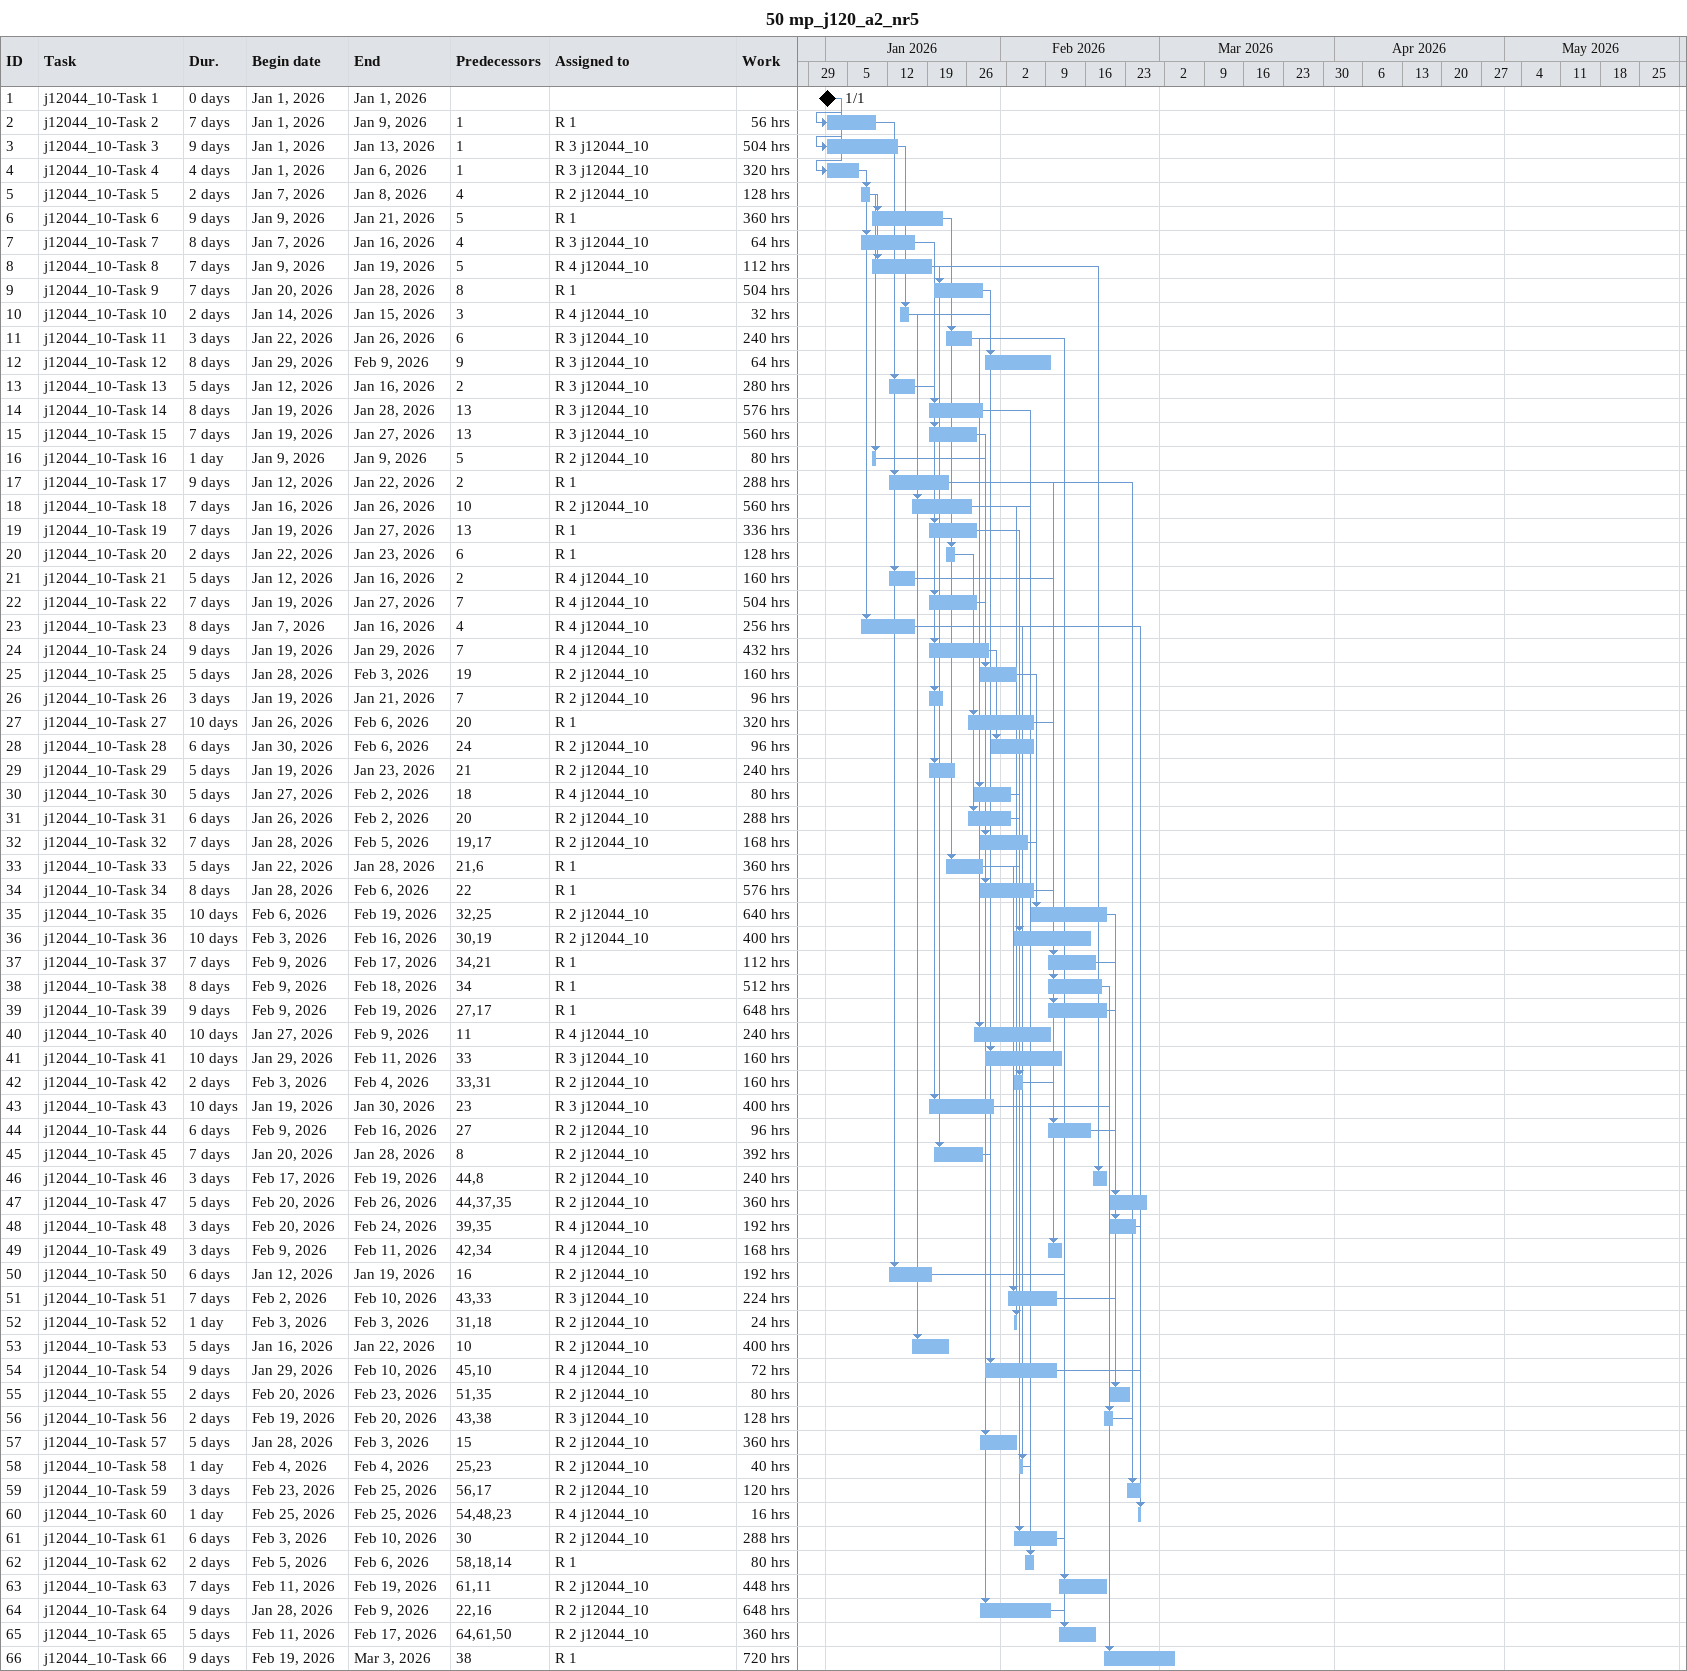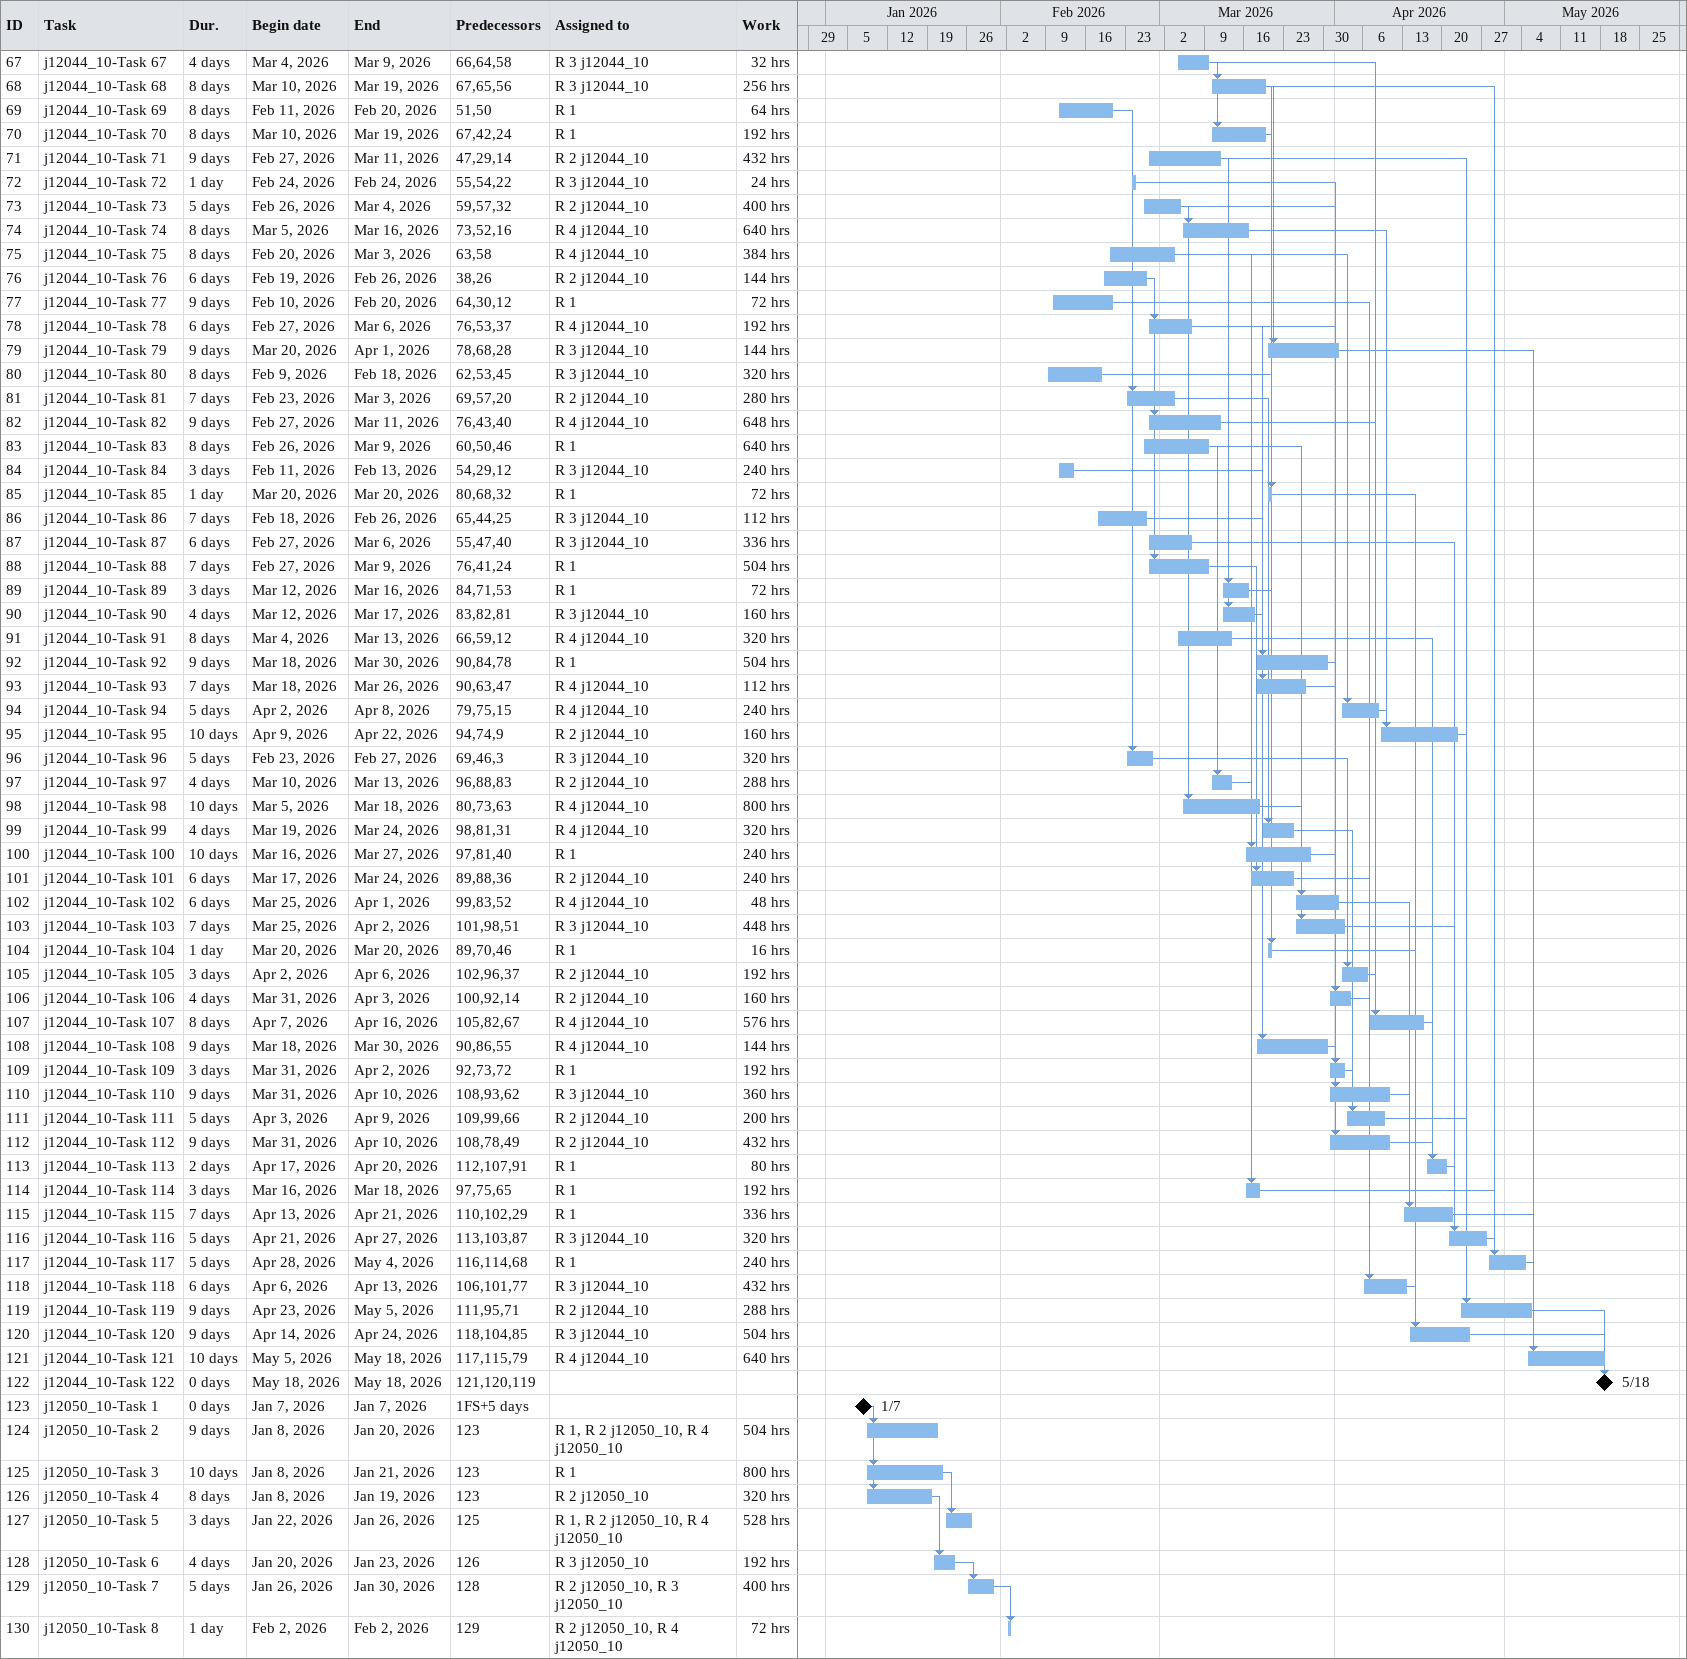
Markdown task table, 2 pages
50 mp_j120_a2_nr5

| ID | Task | Duration | Start | Finish | Predecessors | Resources | Work (h) |
|---|---|---|---|---|---|---|---|
| 1 | j12044_10-Task 1 | 0d | 2026-01-01 | 2026-01-01 |  |  |  |
| 2 | j12044_10-Task 2 | 7d | 2026-01-01 | 2026-01-09 | 1 | R 1 | 56 |
| 3 | j12044_10-Task 3 | 9d | 2026-01-01 | 2026-01-13 | 1 | R 3 j12044_10 | 504 |
| 4 | j12044_10-Task 4 | 4d | 2026-01-01 | 2026-01-06 | 1 | R 3 j12044_10 | 320 |
| 5 | j12044_10-Task 5 | 2d | 2026-01-07 | 2026-01-08 | 4 | R 2 j12044_10 | 128 |
| 6 | j12044_10-Task 6 | 9d | 2026-01-09 | 2026-01-21 | 5 | R 1 | 360 |
| 7 | j12044_10-Task 7 | 8d | 2026-01-07 | 2026-01-16 | 4 | R 3 j12044_10 | 64 |
| 8 | j12044_10-Task 8 | 7d | 2026-01-09 | 2026-01-19 | 5 | R 4 j12044_10 | 112 |
| 9 | j12044_10-Task 9 | 7d | 2026-01-20 | 2026-01-28 | 8 | R 1 | 504 |
| 10 | j12044_10-Task 10 | 2d | 2026-01-14 | 2026-01-15 | 3 | R 4 j12044_10 | 32 |
| 11 | j12044_10-Task 11 | 3d | 2026-01-22 | 2026-01-26 | 6 | R 3 j12044_10 | 240 |
| 12 | j12044_10-Task 12 | 8d | 2026-01-29 | 2026-02-09 | 9 | R 3 j12044_10 | 64 |
| 13 | j12044_10-Task 13 | 5d | 2026-01-12 | 2026-01-16 | 2 | R 3 j12044_10 | 280 |
| 14 | j12044_10-Task 14 | 8d | 2026-01-19 | 2026-01-28 | 13 | R 3 j12044_10 | 576 |
| 15 | j12044_10-Task 15 | 7d | 2026-01-19 | 2026-01-27 | 13 | R 3 j12044_10 | 560 |
| 16 | j12044_10-Task 16 | 1d | 2026-01-09 | 2026-01-09 | 5 | R 2 j12044_10 | 80 |
| 17 | j12044_10-Task 17 | 9d | 2026-01-12 | 2026-01-22 | 2 | R 1 | 288 |
| 18 | j12044_10-Task 18 | 7d | 2026-01-16 | 2026-01-26 | 10 | R 2 j12044_10 | 560 |
| 19 | j12044_10-Task 19 | 7d | 2026-01-19 | 2026-01-27 | 13 | R 1 | 336 |
| 20 | j12044_10-Task 20 | 2d | 2026-01-22 | 2026-01-23 | 6 | R 1 | 128 |
| 21 | j12044_10-Task 21 | 5d | 2026-01-12 | 2026-01-16 | 2 | R 4 j12044_10 | 160 |
| 22 | j12044_10-Task 22 | 7d | 2026-01-19 | 2026-01-27 | 7 | R 4 j12044_10 | 504 |
| 23 | j12044_10-Task 23 | 8d | 2026-01-07 | 2026-01-16 | 4 | R 4 j12044_10 | 256 |
| 24 | j12044_10-Task 24 | 9d | 2026-01-19 | 2026-01-29 | 7 | R 4 j12044_10 | 432 |
| 25 | j12044_10-Task 25 | 5d | 2026-01-28 | 2026-02-03 | 19 | R 2 j12044_10 | 160 |
| 26 | j12044_10-Task 26 | 3d | 2026-01-19 | 2026-01-21 | 7 | R 2 j12044_10 | 96 |
| 27 | j12044_10-Task 27 | 10d | 2026-01-26 | 2026-02-06 | 20 | R 1 | 320 |
| 28 | j12044_10-Task 28 | 6d | 2026-01-30 | 2026-02-06 | 24 | R 2 j12044_10 | 96 |
| 29 | j12044_10-Task 29 | 5d | 2026-01-19 | 2026-01-23 | 21 | R 2 j12044_10 | 240 |
| 30 | j12044_10-Task 30 | 5d | 2026-01-27 | 2026-02-02 | 18 | R 4 j12044_10 | 80 |
| 31 | j12044_10-Task 31 | 6d | 2026-01-26 | 2026-02-02 | 20 | R 2 j12044_10 | 288 |
| 32 | j12044_10-Task 32 | 7d | 2026-01-28 | 2026-02-05 | 19, 17 | R 2 j12044_10 | 168 |
| 33 | j12044_10-Task 33 | 5d | 2026-01-22 | 2026-01-28 | 21, 6 | R 1 | 360 |
| 34 | j12044_10-Task 34 | 8d | 2026-01-28 | 2026-02-06 | 22 | R 1 | 576 |
| 35 | j12044_10-Task 35 | 10d | 2026-02-06 | 2026-02-19 | 32, 25 | R 2 j12044_10 | 640 |
| 36 | j12044_10-Task 36 | 10d | 2026-02-03 | 2026-02-16 | 30, 19 | R 2 j12044_10 | 400 |
| 37 | j12044_10-Task 37 | 7d | 2026-02-09 | 2026-02-17 | 34, 21 | R 1 | 112 |
| 38 | j12044_10-Task 38 | 8d | 2026-02-09 | 2026-02-18 | 34 | R 1 | 512 |
| 39 | j12044_10-Task 39 | 9d | 2026-02-09 | 2026-02-19 | 27, 17 | R 1 | 648 |
| 40 | j12044_10-Task 40 | 10d | 2026-01-27 | 2026-02-09 | 11 | R 4 j12044_10 | 240 |
| 41 | j12044_10-Task 41 | 10d | 2026-01-29 | 2026-02-11 | 33 | R 3 j12044_10 | 160 |
| 42 | j12044_10-Task 42 | 2d | 2026-02-03 | 2026-02-04 | 33, 31 | R 2 j12044_10 | 160 |
| 43 | j12044_10-Task 43 | 10d | 2026-01-19 | 2026-01-30 | 23 | R 3 j12044_10 | 400 |
| 44 | j12044_10-Task 44 | 6d | 2026-02-09 | 2026-02-16 | 27 | R 2 j12044_10 | 96 |
| 45 | j12044_10-Task 45 | 7d | 2026-01-20 | 2026-01-28 | 8 | R 2 j12044_10 | 392 |
| 46 | j12044_10-Task 46 | 3d | 2026-02-17 | 2026-02-19 | 44, 8 | R 2 j12044_10 | 240 |
| 47 | j12044_10-Task 47 | 5d | 2026-02-20 | 2026-02-26 | 44, 37, 35 | R 2 j12044_10 | 360 |
| 48 | j12044_10-Task 48 | 3d | 2026-02-20 | 2026-02-24 | 39, 35 | R 4 j12044_10 | 192 |
| 49 | j12044_10-Task 49 | 3d | 2026-02-09 | 2026-02-11 | 42, 34 | R 4 j12044_10 | 168 |
| 50 | j12044_10-Task 50 | 6d | 2026-01-12 | 2026-01-19 | 16 | R 2 j12044_10 | 192 |
| 51 | j12044_10-Task 51 | 7d | 2026-02-02 | 2026-02-10 | 43, 33 | R 3 j12044_10 | 224 |
| 52 | j12044_10-Task 52 | 1d | 2026-02-03 | 2026-02-03 | 31, 18 | R 2 j12044_10 | 24 |
| 53 | j12044_10-Task 53 | 5d | 2026-01-16 | 2026-01-22 | 10 | R 2 j12044_10 | 400 |
| 54 | j12044_10-Task 54 | 9d | 2026-01-29 | 2026-02-10 | 45, 10 | R 4 j12044_10 | 72 |
| 55 | j12044_10-Task 55 | 2d | 2026-02-20 | 2026-02-23 | 51, 35 | R 2 j12044_10 | 80 |
| 56 | j12044_10-Task 56 | 2d | 2026-02-19 | 2026-02-20 | 43, 38 | R 3 j12044_10 | 128 |
| 57 | j12044_10-Task 57 | 5d | 2026-01-28 | 2026-02-03 | 15 | R 2 j12044_10 | 360 |
| 58 | j12044_10-Task 58 | 1d | 2026-02-04 | 2026-02-04 | 25, 23 | R 2 j12044_10 | 40 |
| 59 | j12044_10-Task 59 | 3d | 2026-02-23 | 2026-02-25 | 56, 17 | R 2 j12044_10 | 120 |
| 60 | j12044_10-Task 60 | 1d | 2026-02-25 | 2026-02-25 | 54, 48, 23 | R 4 j12044_10 | 16 |
| 61 | j12044_10-Task 61 | 6d | 2026-02-03 | 2026-02-10 | 30 | R 2 j12044_10 | 288 |
| 62 | j12044_10-Task 62 | 2d | 2026-02-05 | 2026-02-06 | 58, 18, 14 | R 1 | 80 |
| 63 | j12044_10-Task 63 | 7d | 2026-02-11 | 2026-02-19 | 61, 11 | R 2 j12044_10 | 448 |
| 64 | j12044_10-Task 64 | 9d | 2026-01-28 | 2026-02-09 | 22, 16 | R 2 j12044_10 | 648 |
| 65 | j12044_10-Task 65 | 5d | 2026-02-11 | 2026-02-17 | 64, 61, 50 | R 2 j12044_10 | 360 |
| 66 | j12044_10-Task 66 | 9d | 2026-02-19 | 2026-03-03 | 38 | R 1 | 720 |
| 67 | j12044_10-Task 67 | 4d | 2026-03-04 | 2026-03-09 | 66, 64, 58 | R 3 j12044_10 | 32 |
| 68 | j12044_10-Task 68 | 8d | 2026-03-10 | 2026-03-19 | 67, 65, 56 | R 3 j12044_10 | 256 |
| 69 | j12044_10-Task 69 | 8d | 2026-02-11 | 2026-02-20 | 51, 50 | R 1 | 64 |
| 70 | j12044_10-Task 70 | 8d | 2026-03-10 | 2026-03-19 | 67, 42, 24 | R 1 | 192 |
| 71 | j12044_10-Task 71 | 9d | 2026-02-27 | 2026-03-11 | 47, 29, 14 | R 2 j12044_10 | 432 |
| 72 | j12044_10-Task 72 | 1d | 2026-02-24 | 2026-02-24 | 55, 54, 22 | R 3 j12044_10 | 24 |
| 73 | j12044_10-Task 73 | 5d | 2026-02-26 | 2026-03-04 | 59, 57, 32 | R 2 j12044_10 | 400 |
| 74 | j12044_10-Task 74 | 8d | 2026-03-05 | 2026-03-16 | 73, 52, 16 | R 4 j12044_10 | 640 |
| 75 | j12044_10-Task 75 | 8d | 2026-02-20 | 2026-03-03 | 63, 58 | R 4 j12044_10 | 384 |
| 76 | j12044_10-Task 76 | 6d | 2026-02-19 | 2026-02-26 | 38, 26 | R 2 j12044_10 | 144 |
| 77 | j12044_10-Task 77 | 9d | 2026-02-10 | 2026-02-20 | 64, 30, 12 | R 1 | 72 |
| 78 | j12044_10-Task 78 | 6d | 2026-02-27 | 2026-03-06 | 76, 53, 37 | R 4 j12044_10 | 192 |
| 79 | j12044_10-Task 79 | 9d | 2026-03-20 | 2026-04-01 | 78, 68, 28 | R 3 j12044_10 | 144 |
| 80 | j12044_10-Task 80 | 8d | 2026-02-09 | 2026-02-18 | 62, 53, 45 | R 3 j12044_10 | 320 |
| 81 | j12044_10-Task 81 | 7d | 2026-02-23 | 2026-03-03 | 69, 57, 20 | R 2 j12044_10 | 280 |
| 82 | j12044_10-Task 82 | 9d | 2026-02-27 | 2026-03-11 | 76, 43, 40 | R 4 j12044_10 | 648 |
| 83 | j12044_10-Task 83 | 8d | 2026-02-26 | 2026-03-09 | 60, 50, 46 | R 1 | 640 |
| 84 | j12044_10-Task 84 | 3d | 2026-02-11 | 2026-02-13 | 54, 29, 12 | R 3 j12044_10 | 240 |
| 85 | j12044_10-Task 85 | 1d | 2026-03-20 | 2026-03-20 | 80, 68, 32 | R 1 | 72 |
| 86 | j12044_10-Task 86 | 7d | 2026-02-18 | 2026-02-26 | 65, 44, 25 | R 3 j12044_10 | 112 |
| 87 | j12044_10-Task 87 | 6d | 2026-02-27 | 2026-03-06 | 55, 47, 40 | R 3 j12044_10 | 336 |
| 88 | j12044_10-Task 88 | 7d | 2026-02-27 | 2026-03-09 | 76, 41, 24 | R 1 | 504 |
| 89 | j12044_10-Task 89 | 3d | 2026-03-12 | 2026-03-16 | 84, 71, 53 | R 1 | 72 |
| 90 | j12044_10-Task 90 | 4d | 2026-03-12 | 2026-03-17 | 83, 82, 81 | R 3 j12044_10 | 160 |
| 91 | j12044_10-Task 91 | 8d | 2026-03-04 | 2026-03-13 | 66, 59, 12 | R 4 j12044_10 | 320 |
| 92 | j12044_10-Task 92 | 9d | 2026-03-18 | 2026-03-30 | 90, 84, 78 | R 1 | 504 |
| 93 | j12044_10-Task 93 | 7d | 2026-03-18 | 2026-03-26 | 90, 63, 47 | R 4 j12044_10 | 112 |
| 94 | j12044_10-Task 94 | 5d | 2026-04-02 | 2026-04-08 | 79, 75, 15 | R 4 j12044_10 | 240 |
| 95 | j12044_10-Task 95 | 10d | 2026-04-09 | 2026-04-22 | 94, 74, 9 | R 2 j12044_10 | 160 |
| 96 | j12044_10-Task 96 | 5d | 2026-02-23 | 2026-02-27 | 69, 46, 3 | R 3 j12044_10 | 320 |
| 97 | j12044_10-Task 97 | 4d | 2026-03-10 | 2026-03-13 | 96, 88, 83 | R 2 j12044_10 | 288 |
| 98 | j12044_10-Task 98 | 10d | 2026-03-05 | 2026-03-18 | 80, 73, 63 | R 4 j12044_10 | 800 |
| 99 | j12044_10-Task 99 | 4d | 2026-03-19 | 2026-03-24 | 98, 81, 31 | R 4 j12044_10 | 320 |
| 100 | j12044_10-Task 100 | 10d | 2026-03-16 | 2026-03-27 | 97, 81, 40 | R 1 | 240 |
| 101 | j12044_10-Task 101 | 6d | 2026-03-17 | 2026-03-24 | 89, 88, 36 | R 2 j12044_10 | 240 |
| 102 | j12044_10-Task 102 | 6d | 2026-03-25 | 2026-04-01 | 99, 83, 52 | R 4 j12044_10 | 48 |
| 103 | j12044_10-Task 103 | 7d | 2026-03-25 | 2026-04-02 | 101, 98, 51 | R 3 j12044_10 | 448 |
| 104 | j12044_10-Task 104 | 1d | 2026-03-20 | 2026-03-20 | 89, 70, 46 | R 1 | 16 |
| 105 | j12044_10-Task 105 | 3d | 2026-04-02 | 2026-04-06 | 102, 96, 37 | R 2 j12044_10 | 192 |
| 106 | j12044_10-Task 106 | 4d | 2026-03-31 | 2026-04-03 | 100, 92, 14 | R 2 j12044_10 | 160 |
| 107 | j12044_10-Task 107 | 8d | 2026-04-07 | 2026-04-16 | 105, 82, 67 | R 4 j12044_10 | 576 |
| 108 | j12044_10-Task 108 | 9d | 2026-03-18 | 2026-03-30 | 90, 86, 55 | R 4 j12044_10 | 144 |
| 109 | j12044_10-Task 109 | 3d | 2026-03-31 | 2026-04-02 | 92, 73, 72 | R 1 | 192 |
| 110 | j12044_10-Task 110 | 9d | 2026-03-31 | 2026-04-10 | 108, 93, 62 | R 3 j12044_10 | 360 |
| 111 | j12044_10-Task 111 | 5d | 2026-04-03 | 2026-04-09 | 109, 99, 66 | R 2 j12044_10 | 200 |
| 112 | j12044_10-Task 112 | 9d | 2026-03-31 | 2026-04-10 | 108, 78, 49 | R 2 j12044_10 | 432 |
| 113 | j12044_10-Task 113 | 2d | 2026-04-17 | 2026-04-20 | 112, 107, 91 | R 1 | 80 |
| 114 | j12044_10-Task 114 | 3d | 2026-03-16 | 2026-03-18 | 97, 75, 65 | R 1 | 192 |
| 115 | j12044_10-Task 115 | 7d | 2026-04-13 | 2026-04-21 | 110, 102, 29 | R 1 | 336 |
| 116 | j12044_10-Task 116 | 5d | 2026-04-21 | 2026-04-27 | 113, 103, 87 | R 3 j12044_10 | 320 |
| 117 | j12044_10-Task 117 | 5d | 2026-04-28 | 2026-05-04 | 116, 114, 68 | R 1 | 240 |
| 118 | j12044_10-Task 118 | 6d | 2026-04-06 | 2026-04-13 | 106, 101, 77 | R 3 j12044_10 | 432 |
| 119 | j12044_10-Task 119 | 9d | 2026-04-23 | 2026-05-05 | 111, 95, 71 | R 2 j12044_10 | 288 |
| 120 | j12044_10-Task 120 | 9d | 2026-04-14 | 2026-04-24 | 118, 104, 85 | R 3 j12044_10 | 504 |
| 121 | j12044_10-Task 121 | 10d | 2026-05-05 | 2026-05-18 | 117, 115, 79 | R 4 j12044_10 | 640 |
| 122 | j12044_10-Task 122 | 0d | 2026-05-18 | 2026-05-18 | 121, 120, 119 |  |  |
| 123 | j12050_10-Task 1 | 0d | 2026-01-07 | 2026-01-07 | 1FS+5d |  |  |
| 124 | j12050_10-Task 2 | 9d | 2026-01-08 | 2026-01-20 | 123 | R 1, R 2 j12050_10, R 4 j12050_10 | 504 |
| 125 | j12050_10-Task 3 | 10d | 2026-01-08 | 2026-01-21 | 123 | R 1 | 800 |
| 126 | j12050_10-Task 4 | 8d | 2026-01-08 | 2026-01-19 | 123 | R 2 j12050_10 | 320 |
| 127 | j12050_10-Task 5 | 3d | 2026-01-22 | 2026-01-26 | 125 | R 1, R 2 j12050_10, R 4 j12050_10 | 528 |
| 128 | j12050_10-Task 6 | 4d | 2026-01-20 | 2026-01-23 | 126 | R 3 j12050_10 | 192 |
| 129 | j12050_10-Task 7 | 5d | 2026-01-26 | 2026-01-30 | 128 | R 2 j12050_10, R 3 j12050_10 | 400 |
| 130 | j12050_10-Task 8 | 1d | 2026-02-02 | 2026-02-02 | 129 | R 2 j12050_10, R 4 j12050_10 | 72 |
